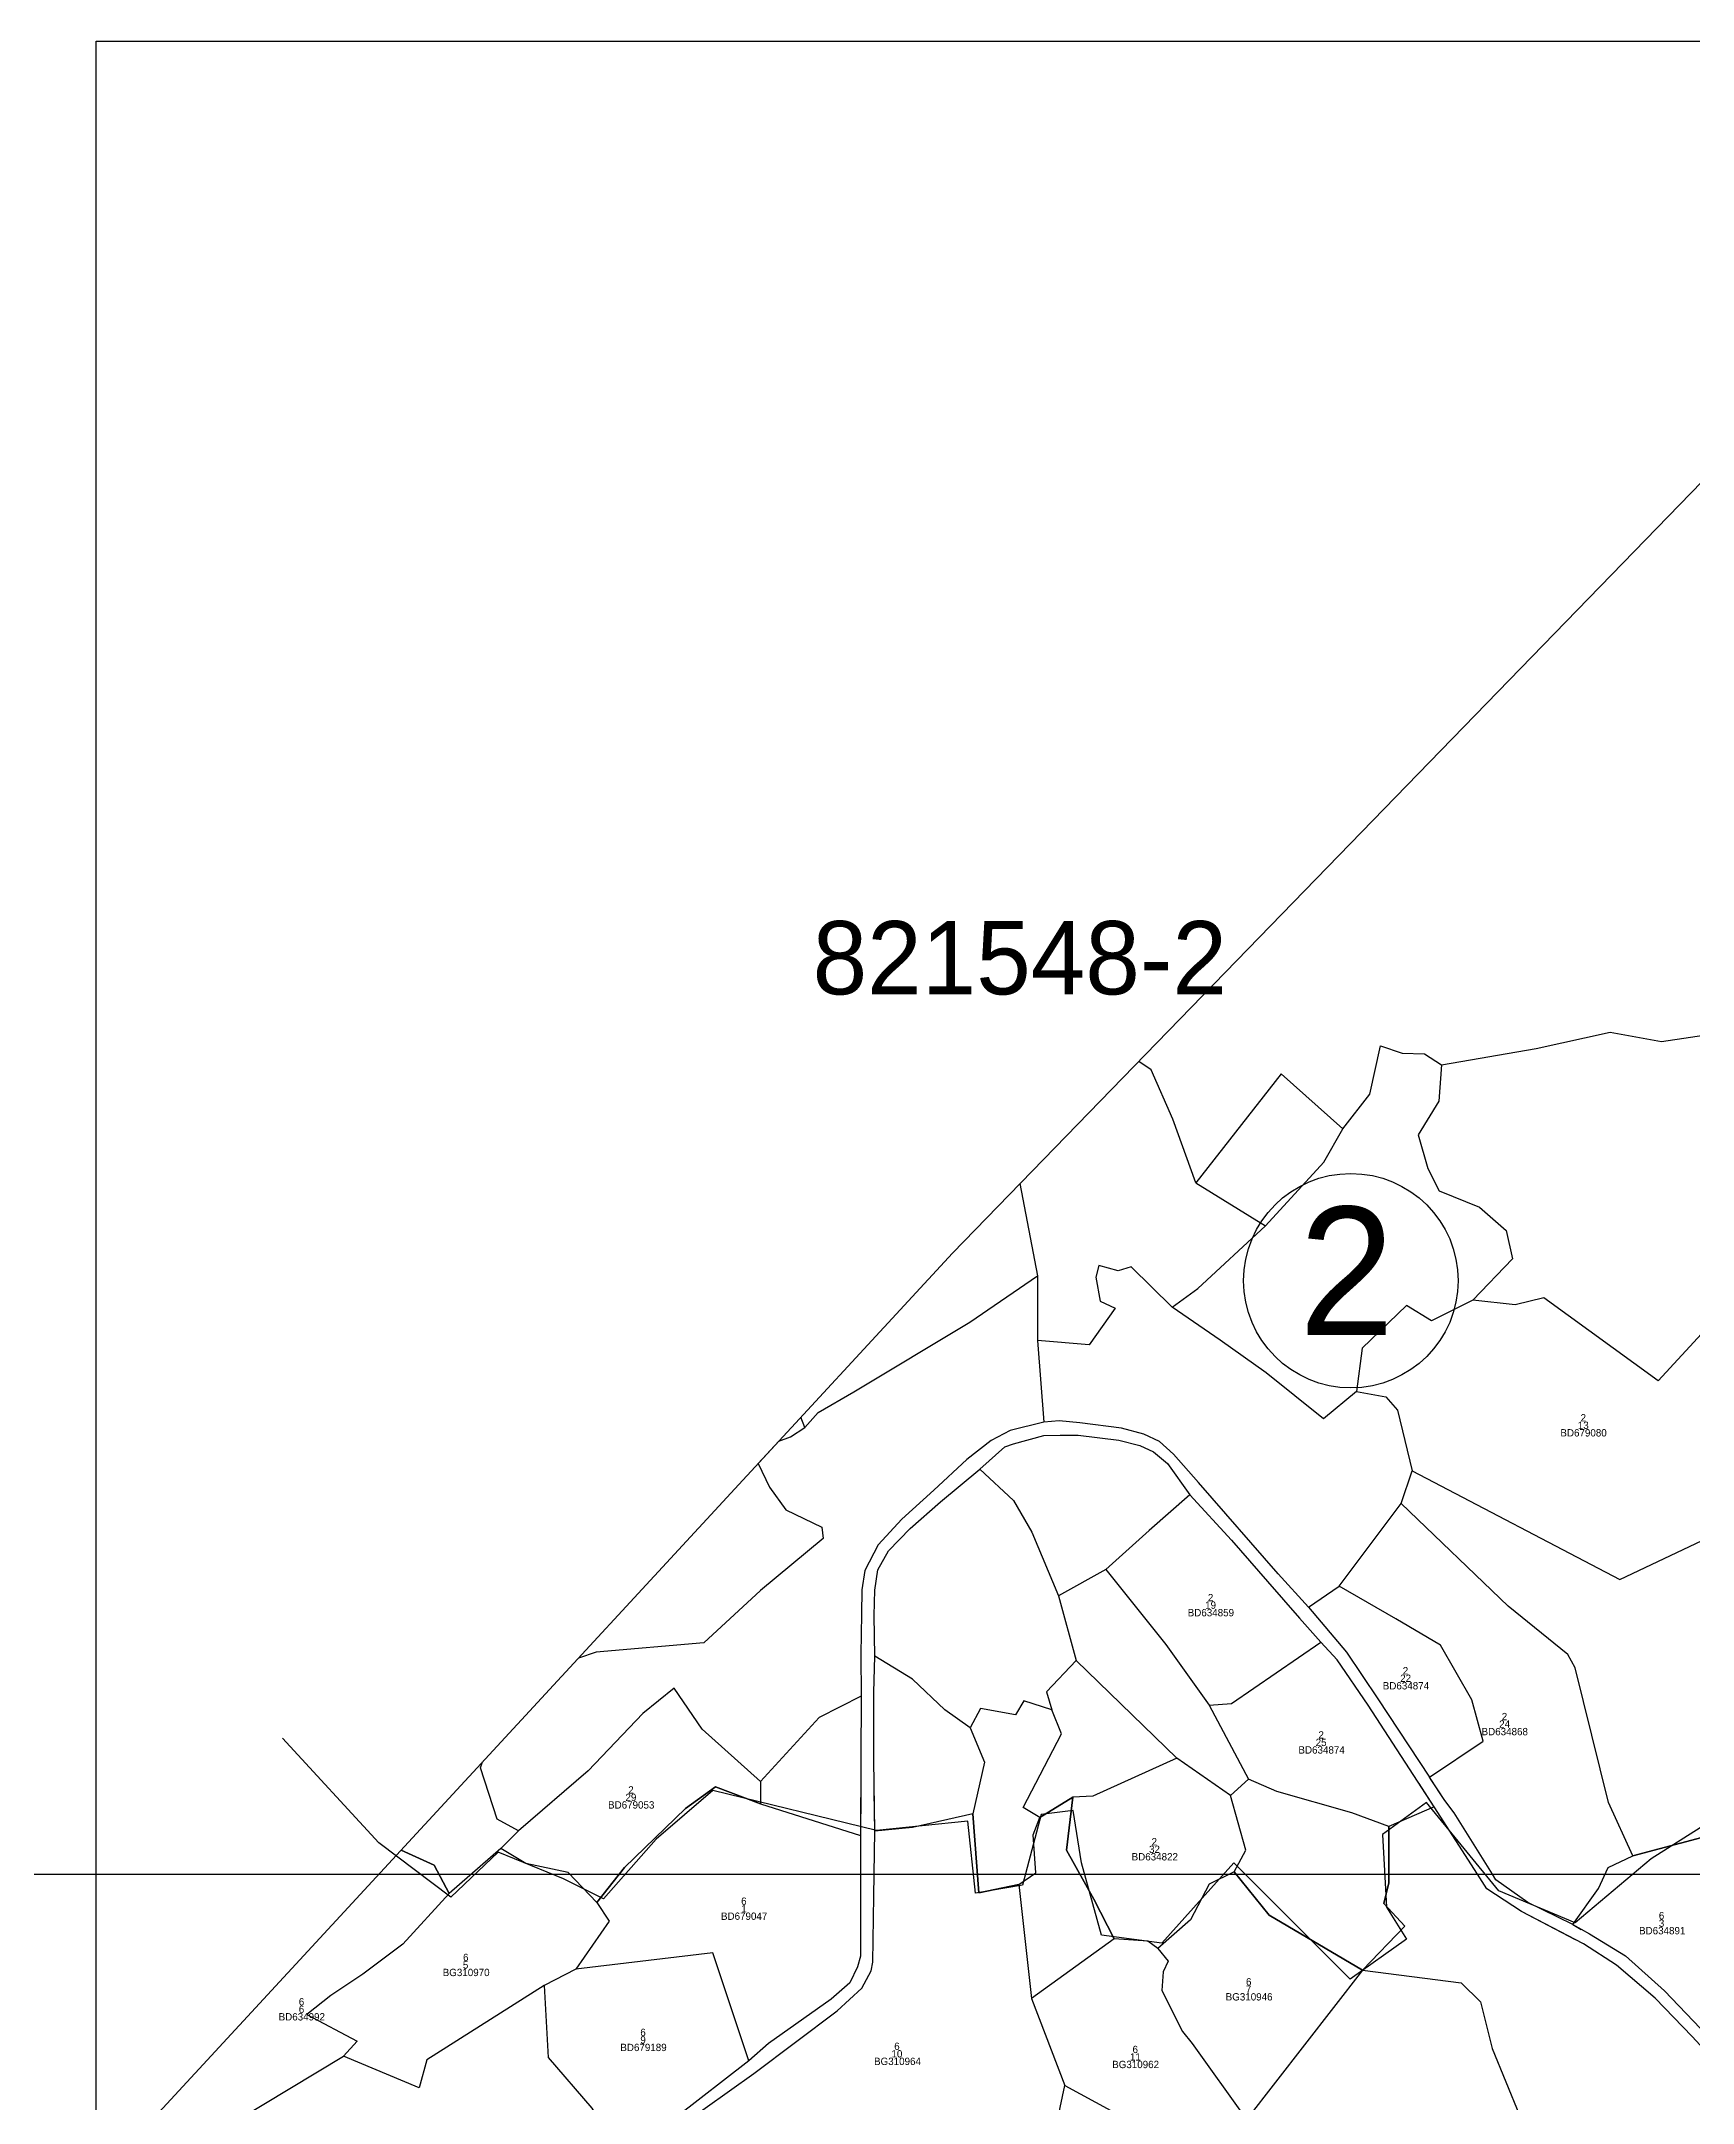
# Model space of a CAD drawing. Extents: x 547915 to 556085, y 1814738 to 1822008.
# Drawn here: x 548970 to 549871, y 1819875 to 1821000 of the extents above; entities that cross this region are included whole.
import ezdxf

# ---------------------------------------------------------------- set-up
doc = ezdxf.new("R2010")
doc.units = 0
for name, color, linetype in [('Level 10', 7, 'Continuous'), ('Level 20', 7, 'Continuous'), ('Level 23', 7, 'Continuous'), ('Level 34', 7, 'Continuous'), ('Level 46', 7, 'Continuous'), ('Level 54', 7, 'Continuous'), ('Level 55', 7, 'Continuous')]:
    doc.layers.add(name, color=color, linetype=linetype)

msp = doc.modelspace()

# ---------------------------------------------------------------- linework, layer by layer
at = {"layer": 'Level 10'}
for p, q in [((549503.9, 1820376.8), (549513.4, 1820326.4)), ((549599.8, 1820377.2), (549637.8, 1820353.7)), ((549513.4, 1820326.4), (549513.5, 1820291.2)), ((549513.5, 1820291.2), (549517, 1820246.7)), ((549386.5, 1820243.7), (549384.4, 1820249.3)), ((549372.4, 1820236.3), (549361.1, 1820224.1)), ((549711.9, 1820202.3), (549717.8, 1820220.1)), ((549678.1, 1820157.2), (549711.9, 1820202.3)), ((549550.7, 1820166.2), (549524.9, 1820151.8)), ((549524.9, 1820151.8), (549534.5, 1820116.5)), ((549661.3, 1820145.7), (549678.1, 1820157.2)), ((549534.5, 1820116.5), (549589.5, 1820063.3)), ((549607.1, 1820092.2), (549628.6, 1820051.9)), ((549618.7, 1820043), (549589.5, 1820063.3)), ((549362.4, 1820050.6), (549362.4, 1820038.3)), ((549618.7, 1820043), (549628.6, 1820051.9)), ((549362.4, 1820038.3), (549416.9, 1820021.1)), ((549532.7, 1820042), (549514.7, 1820031)), ((549729.8, 1820036.7), (549705.2, 1820026)), ((549220.8, 1820014), (549230.4, 1820023.7)), ((549503.3, 1819994.3), (549510.2, 1819932.2)), ((549555.2, 1819964.8), (549510.2, 1819932.2)), ((549261.7, 1819948.1), (549244.3, 1819939.3)), ((549690.7, 1819947.7), (549627.4, 1819866.2)), ((549510.2, 1819932.2), (549528.4, 1819884.8)), ((549517.9, 1819835.3), (549528.4, 1819884.8))]:
    msp.add_line(p, q, dxfattribs=at)
for points in [[(549680.1, 1820406.6), (549694.7, 1820425.5), (549700.5, 1820451.9), (549712.4, 1820447.9), (549724.6, 1820447.6), (549733.8, 1820441.6)], [(549733.8, 1820441.6), (549785.4, 1820450.5), (549825.8, 1820459.3), (549853.9, 1820454.2), (549885.4, 1820459.1)], [(549599.8, 1820377.2), (549587.3, 1820412), (549575.4, 1820438.8), (549568.7, 1820443.4)], [(549733.8, 1820441.6), (549732.3, 1820421.8), (549721.1, 1820403.3), (549726.4, 1820385), (549732.6, 1820372.9), (549754.6, 1820363.9), (549769.2, 1820351.1), (549772.5, 1820335.8), (549750.9, 1820313.1)], [(549680.1, 1820406.6), (549646.4, 1820436.6), (549599.8, 1820377.2)], [(549637.8, 1820353.7), (549669.6, 1820388.5), (549680.1, 1820406.6)], [(549587, 1820309.4), (549600.9, 1820319.6), (549637.8, 1820353.7)], [(549587, 1820309.4), (549564.5, 1820331.3), (549557.5, 1820329.2), (549547, 1820332), (549545.2, 1820325.7), (549547.6, 1820312.7), (549555.9, 1820308.8), (549541.7, 1820288.8), (549513.5, 1820291.2)], [(549386.5, 1820243.7), (549393.8, 1820251.8), (549413.3, 1820263.2), (549476.5, 1820301.2), (549513.4, 1820326.4)], [(549687.5, 1820263.4), (549669.4, 1820248.4), (549638.2, 1820273.5), (549613.1, 1820291.4), (549587, 1820309.4)], [(549750.9, 1820313.1), (549728.3, 1820301.9), (549714.8, 1820310.2), (549690.6, 1820286.9), (549687.5, 1820263.4)], [(549877.8, 1820297.2), (549852.1, 1820269.2), (549789.6, 1820314.5), (549774.1, 1820310.6), (549750.9, 1820313.1)], [(549687.5, 1820263.4), (549703.5, 1820260.5), (549709.8, 1820253.2), (549717.8, 1820220.1)], [(549372.4, 1820236.3), (549378.7, 1820238.7), (549386.5, 1820243.7)], [(549361.1, 1820224.1), (549367.2, 1820211.1), (549376.2, 1820198.8), (549395.9, 1820189.4), (549396.5, 1820183.2), (549362.3, 1820154.8), (549331.4, 1820126.2), (549272.8, 1820121.1), (549263.1, 1820117.9)], [(549482, 1820220.9), (549500.4, 1820203.9), (549510.3, 1820186.6), (549524.9, 1820151.8)], [(549717.8, 1820220.1), (549831.2, 1820160.8), (549876, 1820182)], [(549596.5, 1820206.9), (549574.4, 1820187.6), (549550.7, 1820166.2)], [(549838.3, 1820010), (549824.9, 1820039.2), (549806.7, 1820112.6), (549802.8, 1820119.9), (549770.2, 1820146.2), (549711.9, 1820202.3)], [(549550.7, 1820166.2), (549583.4, 1820125.4), (549607.1, 1820092.2)], [(549727.3, 1820053), (549756.5, 1820072.6), (549750.4, 1820095.2), (549733.3, 1820124.9), (549709, 1820139.3), (549678.1, 1820157.2)], [(549607.1, 1820092.2), (549619.3, 1820093.1), (549668.1, 1820126.5)], [(549476.8, 1820079.8), (549462.9, 1820089.7), (549445.2, 1820106.4), (549424.7, 1820118.9)], [(549534.5, 1820116.5), (549518.4, 1820099.5), (549521.3, 1820089.7)], [(549362.4, 1820050.6), (549330.5, 1820079.2), (549315.2, 1820101.5), (549298.1, 1820087.6), (549268.3, 1820056.4), (549230.4, 1820023.7)], [(549417.3, 1820097.2), (549394.3, 1820085.4), (549362.4, 1820050.6)], [(549521.3, 1820089.7), (549506, 1820094.6), (549501.5, 1820086.9), (549482.3, 1820090.4), (549476.8, 1820079.8)], [(549476.8, 1820079.8), (549484.5, 1820061.1), (549478.1, 1820032.9)], [(549514.7, 1820031), (549505.6, 1820036.4), (549526.5, 1820076.5), (549521.3, 1820089.7)], [(549230.4, 1820023.7), (549218.7, 1820030.1), (549209.7, 1820058), (549210.8, 1820061.3)], [(549589.5, 1820063.3), (549543.6, 1820042.6), (549532.7, 1820042)], [(549362.4, 1820038.3), (549337.8, 1820047.7), (549321.4, 1820035.9), (549288.1, 1820003.6), (549273, 1819984.5), (549257.5, 1820000.9), (549234.3, 1820005.8), (549220.8, 1820014)], [(549273, 1819984.5), (549288.1, 1820003.6), (549321.4, 1820035.9), (549337.8, 1820047.7), (549362.4, 1820038.3), (549416.9, 1820021.1)], [(549705.2, 1820026), (549684.9, 1820033.4), (549644, 1820045.1), (549628.6, 1820051.9)], [(549913.7, 1820047.7), (549896.5, 1820039.9), (549878.6, 1820020.7), (549838.3, 1820010)], [(549503.3, 1819994.3), (549512.6, 1820000.7), (549511.1, 1820021.5), (549514.7, 1820031), (549532.7, 1820042), (549529.2, 1820013.1), (549544.2, 1819986.4), (549555.2, 1819964.8)], [(549620.7, 1820001.3), (549607.1, 1819994.5), (549596.9, 1819975.1), (549579.1, 1819959.4), (549573.7, 1819963.5), (549555.2, 1819964.8), (549544.2, 1819986.4), (549529.2, 1820013.1), (549532.7, 1820042)], [(549620.7, 1820001.3), (549627.1, 1820013.2), (549618.7, 1820043)], [(549729.8, 1820036.7), (549705.2, 1820026), (549705.2, 1819995.3), (549702.3, 1819984), (549713.8, 1819971.7), (549690.7, 1819947.7)], [(549478.1, 1820032.9), (549445.2, 1820025.5), (549424.8, 1820023.5)], [(549503.3, 1819994.3), (549481.4, 1819989.8), (549478.1, 1820032.9), (549445.2, 1820025.5), (549424.8, 1820023.5)], [(549478.1, 1820032.9), (549481.4, 1819989.8), (549503.3, 1819994.3), (549512.6, 1820000.7), (549511.1, 1820021.5), (549514.7, 1820031)], [(549620.7, 1820001.3), (549639.9, 1819977.6), (549690.7, 1819947.7), (549713.8, 1819971.7), (549702.3, 1819984), (549705.2, 1819995.3), (549705.2, 1820026)], [(549220.8, 1820014), (549192.5, 1819989.5), (549184.3, 1820004.9), (549166.3, 1820013.1)], [(549166.3, 1820013.1), (549184.3, 1820004.9), (549192.5, 1819989.5)], [(549273, 1819984.5), (549257.5, 1820000.9), (549234.3, 1820005.8), (549220.8, 1820014), (549192.5, 1819989.5)], [(549805.4, 1819972.6), (549819.4, 1819992.2), (549824.7, 1820003.6), (549838.3, 1820010), (549878.6, 1820020.7)], [(549690.7, 1819947.7), (549639.9, 1819977.6), (549620.7, 1820001.3), (549607.1, 1819994.5), (549596.9, 1819975.1), (549579.1, 1819959.4)], [(549805.4, 1819972.6), (549819.4, 1819992.2), (549824.7, 1820003.6), (549838.3, 1820010)], [(549192.5, 1819989.5), (549167.2, 1819961.9), (549145.4, 1819945.5), (549127.9, 1819933.9), (549114.9, 1819923.4), (549142.3, 1819908.9), (549134.8, 1819900.8)], [(549273, 1819984.5), (549279.8, 1819974.4), (549261.7, 1819948.1)], [(549356, 1819898.1), (549336.4, 1819957.1), (549261.7, 1819948.1)], [(549579.1, 1819959.4), (549573.7, 1819963.5), (549555.2, 1819964.8)], [(549579.1, 1819959.4), (549584.7, 1819952.5), (549582.1, 1819946.7), (549581.2, 1819936.6), (549592.5, 1819914.1), (549597.8, 1819907.7), (549627.4, 1819866.2)], [(549690.7, 1819947.7), (549744.6, 1819940.7), (549755.2, 1819930.4), (549761.4, 1819904.9), (549776.4, 1819868.6), (549717.5, 1819805.4)], [(549244.3, 1819939.3), (549180.3, 1819898.7), (549176.1, 1819883.5), (549134.8, 1819900.8)], [(549244.3, 1819939.3), (549246.6, 1819900), (549270.4, 1819872.3), (549286.3, 1819846.8)], [(549043.7, 1819846.1), (549076.4, 1819865.4), (549134.8, 1819900.8)], [(549528.4, 1819884.8), (549561.8, 1819866.6), (549560.1, 1819850.8), (549579.1, 1819822.5)]]:
    msp.add_lwpolyline(points, dxfattribs=at)
at = {"layer": 'Level 23'}
for p, q in [((549729.8, 1820036.7), (549721.6, 1820049.4)), ((549735.7, 1820040.2), (549727.3, 1820053)), ((549735.7, 1820040.2), (549727.9, 1820052)), ((549417, 1820044.4), (549416.9, 1820021.1)), ((549424.8, 1820023.5), (549424.4, 1820045.1)), ((549753.4, 1820000), (549729.8, 1820036.7)), ((549753.4, 1820000), (549729.8, 1820036.7)), ((549424.4, 1820000), (549424.8, 1820023.5)), ((549424.4, 1820000), (549424.8, 1820023.5)), ((549416.9, 1820021.1), (549416.9, 1820000)), ((549416.9, 1820021.1), (549416.9, 1820000)), ((549416.9, 1820000), (549416.9, 1819988.2)), ((549424.2, 1819987.7), (549424.4, 1820000)), ((549806.9, 1819964.2), (549777.5, 1819979.6)), ((549805.4, 1819972.6), (549781, 1819984.6)), ((549805.4, 1819972.6), (549810.1, 1819969.9))]:
    msp.add_line(p, q, dxfattribs=at)
for points in [[(549517, 1820246.7), (549498.6, 1820242), (549488.1, 1820236.6), (549475, 1820226.2), (549457, 1820209.6), (549439.4, 1820193.7), (549426.5, 1820179.7), (549419.3, 1820165.7), (549417.6, 1820155.2), (549417.5, 1820141.8), (549417.1, 1820120.1), (549417.3, 1820097.2)], [(549482, 1820220.9), (549495.7, 1820233.2), (549500.3, 1820234.8), (549517, 1820239.3), (549525.8, 1820239.6), (549535.6, 1820239.5), (549557.9, 1820236.8), (549569.2, 1820233.9), (549576.7, 1820230.4), (549584.3, 1820224), (549596.5, 1820206.9)], [(549661.3, 1820145.7), (549644.7, 1820163.8), (549601.3, 1820213.7), (549587.7, 1820229.2), (549580, 1820236.1), (549571.4, 1820240.1), (549559.2, 1820243.3), (549536.6, 1820246.2), (549525.2, 1820247.4), (549517, 1820246.7)], [(549424.7, 1820118.9), (549424.3, 1820141.1), (549424.7, 1820155), (549426.3, 1820166), (549432.1, 1820176.4), (549444, 1820188.6), (549460.6, 1820203.1), (549482, 1820220.9)], [(549596.5, 1820206.9), (549619.2, 1820182.2), (549639, 1820159.6), (549656.4, 1820139.7), (549668.1, 1820126.5)], [(549661.3, 1820145.7), (549682, 1820121.2), (549699.2, 1820095.6), (549727.3, 1820053)], [(549729.8, 1820036.7), (549693.8, 1820092.2), (549677, 1820116.9), (549668.1, 1820126.5)], [(549424.8, 1820023.5), (549424.1, 1820062.3), (549424.1, 1820099.2), (549424.7, 1820118.9)], [(549417.3, 1820097.2), (549417.1, 1820062.8), (549416.9, 1820021.1)], [(549761.6, 1820000), (549740.8, 1820033.5), (549735.7, 1820040.2)], [(549761.6, 1820000), (549740.8, 1820033.5), (549735.7, 1820040.2)], [(549308.8, 1819854.1), (549318.9, 1819862.9), (549358.8, 1819891.2), (549404.2, 1819925.4), (549417.6, 1819937.8), (549422.7, 1819947.2), (549423.6, 1819952), (549424.4, 1820000)], [(549416.9, 1820000), (549416.9, 1819955.2), (549415.3, 1819949.5), (549411.1, 1819940.7), (549400.9, 1819931.9), (549366.8, 1819907.7), (549356, 1819898.1)], [(549777.5, 1819979.6), (549758.6, 1819992), (549753.4, 1820000)], [(549964, 1819791.4), (549944, 1819824.4), (549932.1, 1819842.4), (549914.1, 1819864.3), (549870.6, 1819911.4), (549850.4, 1819932.3), (549829.3, 1819950.4), (549811.3, 1819962), (549777.5, 1819979.6), (549758.6, 1819992), (549753.4, 1820000)], [(549781, 1819984.6), (549763.4, 1819997), (549761.6, 1820000)], [(549805.4, 1819972.6), (549781, 1819984.6), (549763.4, 1819997), (549761.6, 1820000)], [(549805.4, 1819972.6), (549814.5, 1819967.4), (549834.2, 1819955.5), (549855.5, 1819936.4), (549875.2, 1819915.9)], [(549356, 1819898.1), (549316.2, 1819867.2), (549286.3, 1819846.8)]]:
    msp.add_lwpolyline(points, dxfattribs=at)
at = {"layer": 'Level 34'}
msp.add_lwpolyline([(549914, 1820050.1), (549848.3, 1820008.4), (549806.7, 1819973.4), (549765.1, 1819990.9), (549725.7, 1820039.1), (549701.6, 1820021.6), (549703.8, 1819982.1), (549714.7, 1819964.6), (549684.1, 1819942.7), (549620.6, 1820006.2), (549581.2, 1819962.4), (549548.3, 1819966.8), (549537.4, 1820006.2), (549533, 1820034.7), (549515.5, 1820032.5), (549505.2, 1819994.1), (549479.7, 1819989.7), (549475.4, 1820028.9), (549425.7, 1820023.8), (549336.3, 1820045.6), (549305.5, 1820019.1), (549276.8, 1819986.5), (549254.9, 1819997.5), (549219.3, 1820012), (549193.4, 1819987.5), (549154.1, 1820017.1), (549101.6, 1820074.2)], dxfattribs=at)
msp.add_circle((549684.4, 1820323.8), 58.5, dxfattribs=at)
at = {"layer": 'Level 46'}
msp.add_lwpolyline([(549938, 1820823.7), (549467.1, 1820338.9), (548715.3, 1819524.9)], dxfattribs=at)
at = {"layer": 'Level 54'}
for p, q in [((549000, 1817000), (549000, 1821000)), ((549000, 1821000), (552000, 1821000)), ((548000, 1820000), (556000, 1820000))]:
    msp.add_line(p, q, dxfattribs=at)

# ---------------------------------------------------------------- texts
at = {"layer": 'Level 20'}
for s, p in [('2', (549809.7, 1820247)), ('BD679080', (549798.7, 1820238.8)), ('13', (549808.2, 1820242.9)), ('19', (549604.9, 1820144.8)), ('2', (549606.4, 1820148.9)), ('BD634859', (549595.4, 1820140.7)), ('BD634874', (549701.8, 1820100.8)), ('22', (549711.3, 1820104.9)), ('2', (549712.7, 1820109)), ('BD634868', (549755.7, 1820075.8)), ('24', (549765.3, 1820079.9)), ('2', (549766.7, 1820084)), ('BD634874', (549655.8, 1820065.8)), ('25', (549665.2, 1820069.9)), ('2', (549666.7, 1820074)), ('2', (549290.2, 1820044)), ('BD679053', (549279.2, 1820035.8)), ('29', (549288.7, 1820039.9)), ('32', (549574.3, 1820011.6)), ('2', (549575.7, 1820015.7)), ('BD634822', (549564.8, 1820007.5)), ('BD679047', (549340.8, 1819975.1)), ('6', (549351.8, 1819983.3)), ('1', (549351.9, 1819979.2)), ('6', (549852.4, 1819975.4)), ('BD634891', (549841.6, 1819967.2)), ('3', (549852.4, 1819971.3)), ('6', (549200.1, 1819952.6)), ('BG310970', (549189, 1819944.4)), ('5', (549200, 1819948.5)), ('BG310946', (549616.1, 1819931.1)), ('6', (549627.2, 1819939.3)), ('7', (549627.1, 1819935.2)), ('BD634992', (549099.5, 1819920.2)), ('6', (549110.5, 1819928.4)), ('6', (549110.5, 1819924.3)), ('9', (549296.8, 1819907.6)), ('6', (549296.8, 1819911.7)), ('BD679189', (549285.9, 1819903.5)), ('BG310964', (549424.3, 1819895.9)), ('10', (549433.8, 1819900)), ('6', (549435.3, 1819904.1)), ('11', (549563.9, 1819898.3)), ('6', (549565.3, 1819902.4)), ('BG310962', (549554.2, 1819894.2))]:
    msp.add_text(s, height=4, dxfattribs=at).set_placement(p)
at = {"layer": 'Level 34'}
msp.add_text('2', height=70, dxfattribs=at).set_placement((549656.1, 1820294.1))
at = {"layer": 'Level 55'}
msp.add_text('821548-2', height=40, dxfattribs=at).set_placement((549390.8, 1820480))

doc.saveas('drawing.dxf')
